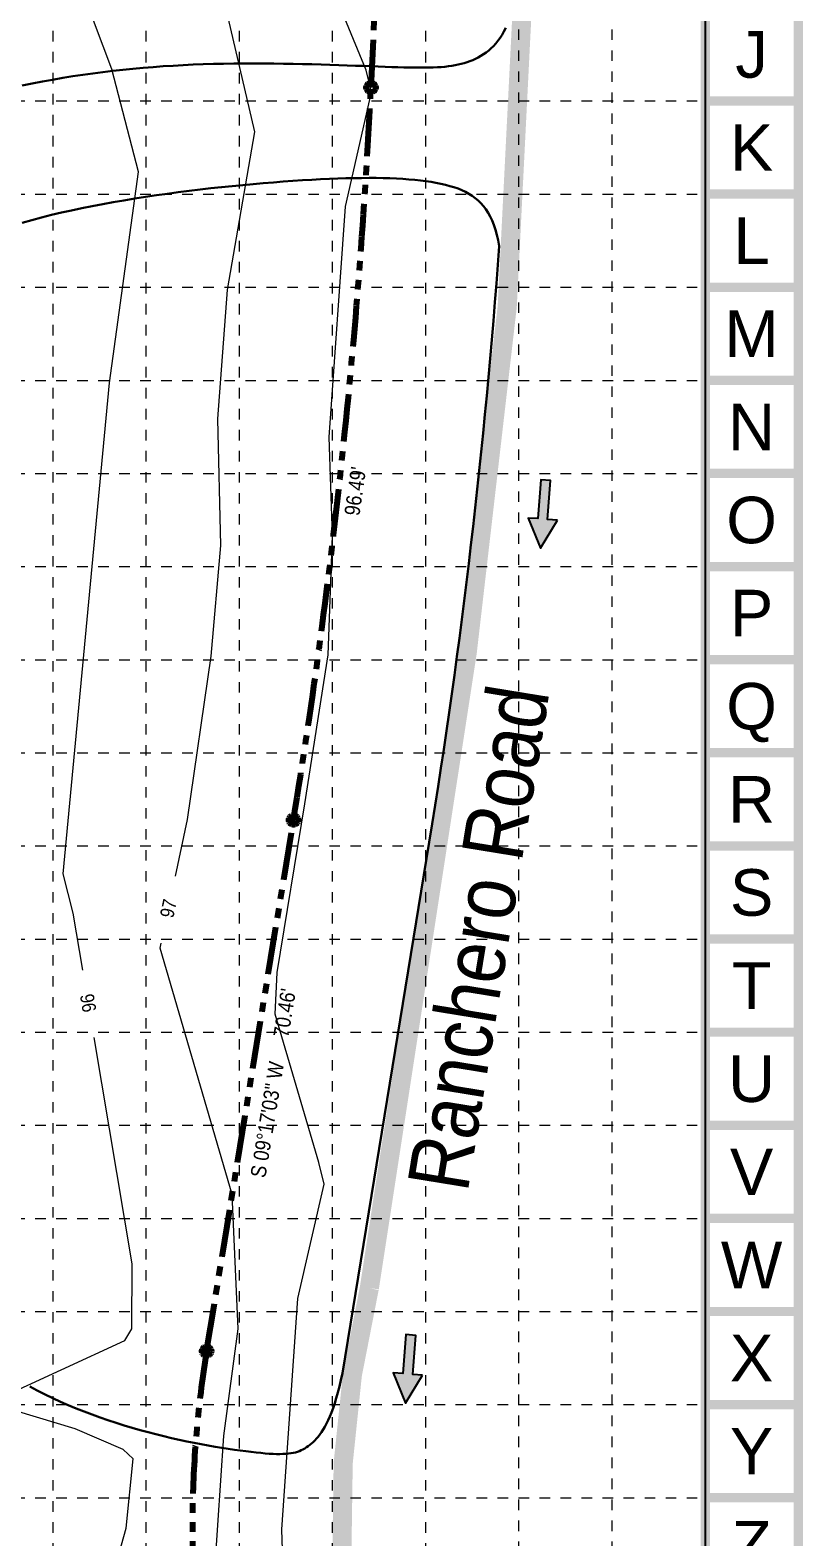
# Model space of a CAD drawing. Extents: x -66 to 9312, y 2290 to 8156.
# Drawn here: x 8099 to 9312, y 4284 to 6651 of the extents above; entities that cross this region are included whole.
import ezdxf
from ezdxf.enums import TextEntityAlignment as Align

# ---------------------------------------------------------------- set-up
doc = ezdxf.new("R2010")
doc.units = 0
doc.header["$LTSCALE"] = 120
doc.header["$MEASUREMENT"] = 0
doc.linetypes.add('HIDDEN', pattern=[0.375, 0.125, -0.125, 0.125])
doc.linetypes.add('PHANTOM2', pattern=[1.25, 0.625, -0.125, 0.125, -0.125, 0.125, -0.125])
doc.layers.get('0').update_dxf_attribs({"linetype": 'CONTINUOUS'})
for name, color, linetype, lineweight in [('A-Anno-Note', 211, 'CONTINUOUS', 30), ('A-PROP', 60, 'PHANTOM2', 80), ('A-PROP-Road', 112, 'CONTINUOUS', 30), ('CTEXT', 4, 'CONTINUOUS', 25), ('CTR', 4, 'CONTINUOUS', 9)]:
    doc.layers.add(name, color=color, linetype=linetype, lineweight=lineweight)
for name, color, linetype in [('ARROWS', 252, 'CONTINUOUS'), ('BASE', 7, 'CONTINUOUS'), ('GRID', 254, 'HIDDEN'), ('LIMITS OF DISTURBANCE', 1, 'HIDDEN')]:
    doc.layers.add(name, color=color, linetype=linetype)
doc.styles.get("Standard").update_dxf_attribs({"font": 'ARIAL.TTF', "width": 0.85})

# ---------------------------------------------------------------- blocks, each defined once
blk = doc.blocks.new('marker')
at = {"color": 7}
blk.add_circle((0, 0), 7.5, dxfattribs=at)
blk = doc.blocks.new('arrow')
blk.add_lwpolyline([(-67, -25.4), (-59.3, -25.4), (-59.6, -56.1), (-51.9, -56.2), (-51.6, -25.5), (-44, -25.5), (-55.3, -2.4), (-67, -25.4)], close=True)
at = {"color": 254}
for points in [[(-44, -25.5), (-67, -25.4), (-55.3, -2.4), (-67, -25.4)], [(-59.6, -56.1), (-51.9, -56.2), (-59.3, -25.4), (-51.6, -25.5)]]:
    blk.add_solid(points, dxfattribs=at)

msp = doc.modelspace()

# ---------------------------------------------------------------- linework, layer by layer
at = {"layer": 'A-PROP', "color": 7}
for p, q in [((8634.2, 6560.9), (8658.8, 7066.3)), ((8376.1, 4575.6), (8512.5, 5410))]:
    msp.add_line(p, q, dxfattribs=at)
for centre, radius, start, end in [((-1566.5, 7057.6), 10212.7, 350.71583, 357.21194), ((10057.7, 4300.6), 1704, 170.7158, 201.5997)]:
    msp.add_arc(centre, radius, start, end, dxfattribs=at)
at = {"layer": 'A-PROP-Road', "color": 7}
msp.add_line((8589.2, 4540.7), (8725.6, 5375.2), dxfattribs=at)
for points in [[(8086.3, 6564.1), (8102.3, 6567.3), (8118.3, 6570.4), (8134.2, 6573.2), (8150.1, 6575.9), (8165.9, 6578.5), (8181.7, 6580.9), (8197.5, 6583.1), (8213.2, 6585.1), (8229, 6587), (8244.7, 6588.8), (8260.4, 6590.3), (8276.2, 6591.8), (8291.9, 6593.1), (8307.6, 6594.2), (8323.4, 6595.2), (8339.2, 6596.1), (8355, 6596.8), (8370.9, 6597.5), (8386.8, 6597.9), (8402.7, 6598.3), (8418.6, 6598.5), (8434.5, 6598.7), (8450.2, 6598.7), (8465.9, 6598.7), (8481.4, 6598.5), (8496.8, 6598.3), (8511.9, 6598.1), (8526.8, 6597.8), (8541.5, 6597.4), (8555.8, 6597), (8569.8, 6596.6), (8583.5, 6596.1), (8596.8, 6595.7), (8609.7, 6595.2), (8622.1, 6594.7), (8634, 6594.3), (8645.5, 6593.9), (8656.4, 6593.5), (8666.7, 6593.1), (8676.5, 6592.8), (8685.8, 6592.5), (8694.6, 6592.3), (8702.9, 6592.2), (8710.8, 6592.1), (8718.2, 6592.1), (8725.3, 6592.2), (8732, 6592.4), (8738.4, 6592.7), (8744.5, 6593), (8750.3, 6593.5), (8755.8, 6594.2), (8761.1, 6594.9), (8766.2, 6595.8), (8771.1, 6596.8), (8775.9, 6597.9), (8780.6, 6599.2), (8785.1, 6600.7), (8789.6, 6602.3), (8794, 6604.1), (8798.4, 6606), (8802.7, 6608.2), (8806.9, 6610.6), (8811, 6613.2), (8815.1, 6616), (8819, 6619.1), (8822.8, 6622.5), (8826.5, 6626.1), (8830.1, 6630), (8833.5, 6634.3), (8836.8, 6638.8), (8840, 6643.7), (8842.9, 6648.9), (8845.7, 6654.5)], [(8835.5, 6311.7), (8833.8, 6320.9), (8831.8, 6329.5), (8829.6, 6337.5), (8827.1, 6344.9), (8824.4, 6351.8), (8821.4, 6358.2), (8818.2, 6364.2), (8814.7, 6369.6), (8810.9, 6374.6), (8806.9, 6379.2), (8802.6, 6383.5), (8798, 6387.3), (8793.1, 6390.8), (8788, 6394), (8782.6, 6396.9), (8776.8, 6399.6), (8770.8, 6402), (8764.5, 6404.2), (8757.9, 6406.1), (8751, 6407.9), (8743.8, 6409.6), (8736.2, 6411.1), (8728.4, 6412.5), (8720.2, 6413.7), (8711.7, 6414.8), (8702.8, 6415.8), (8693.7, 6416.6), (8684.1, 6417.3), (8674.3, 6417.8), (8664, 6418.3), (8653.4, 6418.6), (8642.5, 6418.8), (8631.2, 6418.8), (8619.5, 6418.7), (8607.4, 6418.6), (8594.9, 6418.3), (8582.1, 6417.9), (8568.8, 6417.3), (8555.1, 6416.7), (8541.1, 6415.9), (8526.6, 6415.1), (8511.7, 6414.1), (8496.5, 6413.1), (8481, 6411.9), (8465.1, 6410.6), (8449.1, 6409.2), (8432.7, 6407.7), (8416.2, 6406.1), (8399.5, 6404.3), (8382.6, 6402.5), (8365.7, 6400.5), (8348.6, 6398.5), (8331.5, 6396.3), (8314.4, 6394), (8297.3, 6391.6), (8280.2, 6389), (8263.2, 6386.4), (8246.3, 6383.6), (8229.5, 6380.7), (8212.9, 6377.7), (8196.4, 6374.6), (8180.2, 6371.3), (8164.1, 6367.9), (8148.2, 6364.4), (8132.5, 6360.6), (8117, 6356.7), (8101.7, 6352.6), (8086.6, 6348.3)], [(8098.3, 4519.8), (8110.2, 4513.5), (8122.3, 4507.5), (8134.4, 4501.7), (8146.6, 4496.1), (8158.9, 4490.7), (8171.2, 4485.6), (8183.7, 4480.6), (8196.1, 4475.9), (8208.7, 4471.3), (8221.2, 4467), (8233.8, 4462.8), (8246.4, 4458.9), (8259, 4455.1), (8271.6, 4451.5), (8284.1, 4448.1), (8296.5, 4444.9), (8308.8, 4441.8), (8321, 4439), (8333, 4436.3), (8344.8, 4433.7), (8356.4, 4431.4), (8367.7, 4429.2), (8378.7, 4427.1), (8389.5, 4425.3), (8399.9, 4423.5), (8409.9, 4422), (8419.6, 4420.5), (8428.9, 4419.2), (8437.7, 4418.1), (8446, 4417.1), (8453.9, 4416.2), (8461.3, 4415.5), (8468.1, 4414.9), (8474.5, 4414.4), (8480.4, 4414.1), (8486, 4413.9), (8491.1, 4413.9), (8495.9, 4414), (8500.4, 4414.2), (8504.6, 4414.6), (8508.4, 4415.1), (8512.1, 4415.7), (8515.5, 4416.5), (8518.7, 4417.5), (8521.7, 4418.6), (8524.6, 4419.8), (8527.4, 4421.2), (8530.1, 4422.7), (8532.8, 4424.4), (8535.4, 4426.2), (8538, 4428.2), (8540.6, 4430.4), (8543.2, 4432.7), (8545.8, 4435.3), (8548.5, 4438), (8551.1, 4441.1), (8553.8, 4444.5), (8556.5, 4448.2), (8559.1, 4452.3), (8561.7, 4456.7), (8564.4, 4461.6), (8567, 4467), (8569.6, 4472.8), (8572.2, 4479.2), (8574.7, 4486.1), (8577.2, 4493.6), (8579.7, 4501.6), (8582.2, 4510.4), (8584.6, 4519.8), (8586.9, 4529.9), (8589.2, 4540.7)]]:
    msp.add_lwpolyline(points, dxfattribs=at)
msp.add_arc((-1566.5, 7057.6), 10428.7, 350.71583, 355.89818, dxfattribs=at)
at = {"layer": 'BASE', "color": 9}
msp.add_line((9158.7, 8002.8), (9158.7, 2443.3), dxfattribs=at)
at = {"layer": 'BASE', "const_width": 14.6}
for points in [[(-58.5, 2297), (9305, 2297), (9305, 8149.1), (-58.5, 8149.1)], [(87.5, 2443.2), (9159.1, 2443), (9158.9, 8002.9), (89.4, 8003)]]:
    msp.add_lwpolyline(points, close=True, dxfattribs=at)
for points in [[(9305, 6539.8), (9158.7, 6539.8)], [(9305, 6393.5), (9158.7, 6393.5)], [(9305, 6247.1), (9158.7, 6247.1)], [(9305, 6100.8), (9158.7, 6100.8)], [(9305, 5954.5), (9158.7, 5954.5)], [(9305, 5808.2), (9158.7, 5808.2)], [(9305, 5661.9), (9158.7, 5661.9)], [(9305, 5515.6), (9158.7, 5515.6)], [(9305, 5369.3), (9158.7, 5369.3)], [(9305, 5223), (9158.7, 5223)], [(9305, 5076.7), (9158.7, 5076.7)], [(9305, 4930.4), (9158.7, 4930.4)], [(9305, 4784.1), (9158.7, 4784.1)], [(9305, 4637.8), (9158.7, 4637.8)], [(9305, 4491.5), (9158.7, 4491.5)], [(9305, 4345.2), (9158.7, 4345.2)]]:
    msp.add_lwpolyline(points, dxfattribs=at)
at = {"layer": 'CTR', "color": 35}
for p, q in [((8227.4, 6589.9, 1152), (8102.8, 6921.4, 1152)), ((8626.7, 6587.9, 1176), (8530.7, 6821.9, 1176)), ((8451.9, 6491, 1164), (8401.5, 6707.2, 1164)), ((8269.1, 6428.2, 1152), (8227.4, 6589.9, 1152)), ((8634.9, 6553.7, 1176), (8626.7, 6587.9, 1176)), ((8593.9, 6374.2, 1176), (8634.9, 6553.7, 1176)), ((8408.7, 6243.1, 1164), (8451.9, 6491, 1164)), ((8223.4, 6097.1, 1152), (8269.1, 6428.2, 1152)), ((8568.5, 6011.3, 1176), (8593.9, 6374.2, 1176)), ((8393.6, 6040.4, 1164), (8408.7, 6243.1, 1164)), ((8150.7, 5325.3, 1152), (8223.4, 6097.1, 1152)), ((8398.6, 5841.5, 1164), (8393.6, 6040.4, 1164)), ((8573.6, 5856.6, 1176), (8568.5, 6011.3, 1176)), ((8566.7, 5669.3, 1176), (8573.6, 5856.6, 1176)), ((8383.2, 5667.5, 1164), (8398.6, 5841.5, 1164)), ((8346.2, 5410.6, 1164), (8383.2, 5667.5, 1164)), ((8530.5, 5435.4, 1176), (8566.7, 5669.3, 1176)), ((8486.6, 5170.5, 1176), (8530.5, 5435.4, 1176)), ((8327.2, 5321.6, 1164), (8346.2, 5410.6, 1164)), ((8166.3, 5263.9, 1152), (8150.7, 5325.3, 1152)), ((8181.5, 5174.1, 1152), (8166.3, 5263.9, 1152)), ((8303.2, 5208.8, 1164), (8304.9, 5216.7, 1164)), ((8416.3, 4821.7, 1164), (8303.2, 5208.8, 1164)), ((8483.5, 5105.1, 1176), (8486.6, 5170.5, 1176)), ((8552.3, 4871.9, 1176), (8483.5, 5105.1, 1176)), ((8259.1, 4712.9, 1152), (8199.3, 5068.4, 1152)), ((8560.4, 4837.8, 1176), (8552.3, 4871.9, 1176)), ((8519.4, 4658.3, 1176), (8560.4, 4837.8, 1176)), ((8425.7, 4610.8, 1164), (8416.3, 4821.7, 1164)), ((8258.8, 4610.6, 1152), (8259.1, 4712.9, 1152)), ((8494, 4295.4, 1176), (8519.4, 4658.3, 1176)), ((8247.7, 4592.4, 1152), (8258.8, 4610.6, 1152)), ((8403.2, 4442.4, 1164), (8425.7, 4610.8, 1164)), ((8046.2, 4499.4, 1152), (8247.7, 4592.4, 1152)), ((8169.6, 4453.4, 1152), (8028, 4495.7, 1152)), ((8244.8, 4421, 1152), (8169.6, 4453.4, 1152)), ((8385.6, 4180.8, 1164), (8403.2, 4442.4, 1164)), ((8260.6, 4406.5, 1152), (8244.8, 4421, 1152)), ((8249.7, 4297.6, 1152), (8260.6, 4406.5, 1152)), ((8193.9, 4096.6, 1152), (8249.7, 4297.6, 1152)), ((8499.1, 4140.6, 1176), (8494, 4295.4, 1176))]:
    msp.add_line(p, q, dxfattribs=at)
at = {"layer": 'GRID', "color": 252, "linetype": 'HIDDEN', "lineweight": 0, "ltscale": 1.1}
for p, q in [((8134.5, 8002.8), (8134.5, 2881.5)), ((8280.8, 8002.8), (8280.8, 2881.5)), ((8427.1, 8002.8), (8427.1, 2881.5)), ((8573.4, 8002.8), (8573.4, 2881.5)), ((8719.7, 8002.8), (8719.7, 2881.5)), ((8865.8, 8005.2), (8865.8, 2881.5)), ((9012.1, 8005.2), (9012.1, 2881.5)), ((87.9, 6539.8), (9158.7, 6539.8)), ((87.9, 6393.5), (9158.7, 6393.5)), ((87.9, 6247.1), (9158.7, 6247.1)), ((87.9, 6100.8), (9158.7, 6100.8)), ((87.9, 5954.5), (9158.7, 5954.5)), ((87.9, 5808.2), (9158.7, 5808.2)), ((87.9, 5661.9), (9158.7, 5661.9)), ((87.9, 5515.6), (9158.7, 5515.6)), ((87.9, 5369.3), (9158.7, 5369.3)), ((87.9, 5223), (9158.7, 5223)), ((87.9, 5076.7), (9158.7, 5076.7)), ((87.9, 4930.4), (9158.7, 4930.4)), ((87.9, 4784.1), (9158.7, 4784.1)), ((87.9, 4637.8), (9158.7, 4637.8)), ((87.9, 4491.5), (9158.7, 4491.5)), ((87.9, 4345.2), (9158.7, 4345.2))]:
    msp.add_line(p, q, dxfattribs=at)
at = {"layer": 'LIMITS OF DISTURBANCE', "ltscale": 5, "const_width": 30}
msp.add_lwpolyline([(201.6, 7370.2), (984.4, 3994.2), (8743, 3594.8), (8703.6, 3718.1, -0.157615), (8631.6, 4674.8), (8785.3, 5673.5), (8848.1, 6216.7), (8891.5, 7081.4), (8643.4, 7084.2), (229.2, 7369.9)], format="xyb", close=True, dxfattribs=at)

# ---------------------------------------------------------------- block references
at = {"layer": 'A-PROP', "color": 7}
for p in [(8634.2, 6560.9), (8512.5, 5410), (8376.1, 4575.6)]:
    msp.add_blockref('marker', p, dxfattribs=at)
at = {"layer": 'ARROWS', "yscale": 2.000000000000455, "zscale": 2}
for p, xscale, rotation in [((8789.7, 5839.5), 1.999999999998635, 176.1651626952786), ((8577.9, 4496.2), 1.99999999999865, 176.165162695272)]:
    msp.add_blockref('arrow', p, dxfattribs=dict(at, xscale=xscale, rotation=rotation))

# ---------------------------------------------------------------- texts
at = {"layer": 'A-Anno-Note', "color": 7, "width": 0.85}
msp.add_text("96.49'", height=24, rotation=81.8053, dxfattribs=at).set_placement((8615.8, 5887))
msp.add_text('Ranchero Road', height=96, rotation=80.7158, dxfattribs=at).set_placement((8850.1, 5217.2), align=Align.CENTER)
msp.add_text('S 09%%d17\'03" W     70.46\'', height=24, rotation=80.7158, dxfattribs=at).set_placement((8480.6, 4996.7), align=Align.MIDDLE)
at = {"layer": 'BASE'}
for s, p in [('J', (9231.8, 6612.9)), ('K', (9231.8, 6466.6)), ('L', (9231.8, 6320.3)), ('M', (9231.8, 6174)), ('N', (9231.8, 6027.7)), ('O', (9231.8, 5881.4)), ('P', (9231.8, 5735.1)), ('Q', (9231.8, 5588.8)), ('R', (9231.8, 5442.5)), ('S', (9231.8, 5296.2)), ('T', (9231.8, 5149.9)), ('U', (9231.8, 5003.6)), ('V', (9231.8, 4857.3)), ('W', (9231.8, 4711)), ('X', (9231.8, 4564.7)), ('Y', (9231.8, 4418.4)), ('Z', (9231.8, 4272.1))]:
    msp.add_text(s, height=73.2, dxfattribs=at).set_placement(p, align=Align.MIDDLE_CENTER)
at = {"layer": 'CTEXT', "color": 35, "width": 0.85}
for s, rotation, p in [('97', 77.9739, (8316, 5271.1, 1164)), ('96', 279.5602, (8190.1, 5122.5, 1152))]:
    msp.add_text(s, height=21.6, rotation=rotation, dxfattribs=at).set_placement(p, align=Align.MIDDLE_CENTER)

doc.saveas('drawing.dxf')
